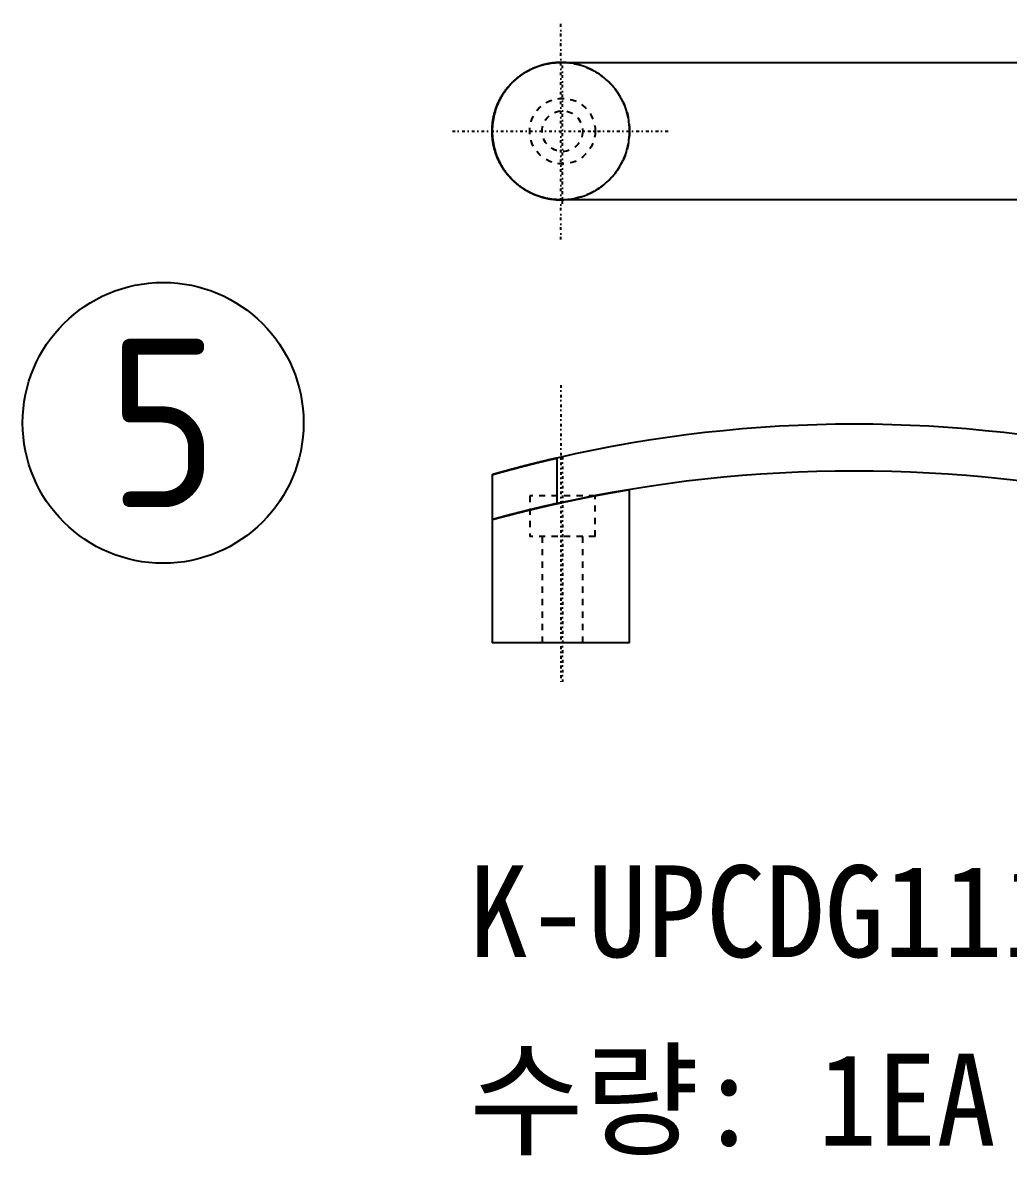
# Model space of a CAD drawing. Header units: millimetres. Extents: x 24815 to 37207, y -9299 to 5469.
# Drawn here: x 28404.4 to 28562.3, y 3303 to 3484.4 of the extents above; entities that cross this region are included whole.
import ezdxf
from ezdxf.enums import TextEntityAlignment as Align

# ---------------------------------------------------------------- set-up
doc = ezdxf.new("R2010")
doc.units = ezdxf.units.MM
doc.linetypes.add('GESTRICHELT', pattern=[2, 1, -1])
doc.linetypes.add('MITTE', pattern=[1.5, 0.45, -0.5, 0.05, -0.5])
doc.styles.add('HAN', font='')
doc.styles.get("Standard").update_dxf_attribs({"font": 'ISOCP.SHX', "bigfont": 'WHGTXT.SHX'})
doc.styles.get('HAN').set_extended_font_data('GulimChe')

msp = doc.modelspace()

# ---------------------------------------------------------------- linework, layer by layer
at = {"color": 3, "linetype": 'MITTE'}
for p, q in [((28490.644, 3449.67), (28490.644, 3484.43)), ((28490.894, 3455.42), (28490.894, 3478.68)), ((28473.264, 3467.05), (28508.024, 3467.05)), ((28490.644, 3426.383), (28490.644, 3378.831)), ((28490.894, 3414.883), (28490.894, 3378.831))]:
    msp.add_line(p, q, dxfattribs=at)
at = {"color": 7, "linetype": 'Continuous'}
for p, q in [((28489.971, 3478.05), (28585.318, 3478.05)), ((28479.644, 3466.238), (28479.644, 3467.863)), ((28585.318, 3456.05), (28489.971, 3456.05)), ((28489.971, 3414.677), (28489.971, 3407.379)), ((28479.644, 3412.019), (28479.644, 3385.107)), ((28501.644, 3385.107), (28501.644, 3409.641)), ((28501.644, 3385.107), (28479.644, 3385.107))]:
    msp.add_line(p, q, dxfattribs=at)
at = {"color": 2, "linetype": 'GESTRICHELT'}
for p, q in [((28485.644, 3408.607), (28485.644, 3402.107)), ((28496.144, 3408.607), (28485.644, 3408.607)), ((28496.144, 3402.107), (28496.144, 3408.607)), ((28496.144, 3402.107), (28485.644, 3402.107)), ((28487.644, 3402.107), (28487.644, 3385.107)), ((28494.144, 3385.107), (28494.144, 3402.107)), ((28494.144, 3385.107), (28487.644, 3385.107))]:
    msp.add_line(p, q, dxfattribs=at)
for points in [[(28490.644, 3478.05), (28490.568, 3478.05), (28490.415, 3478.048), (28490.262, 3478.044), (28490.185, 3478.041), (28490.108, 3478.037), (28489.953, 3478.029), (28489.798, 3478.018), (28489.643, 3478.005), (28489.487, 3477.989), (28489.331, 3477.972), (28489.253, 3477.962), (28489.174, 3477.952), (28489.018, 3477.93), (28488.861, 3477.905), (28488.705, 3477.878), (28488.548, 3477.849), (28488.392, 3477.817), (28488.314, 3477.801), (28488.236, 3477.784), (28488.08, 3477.747), (28487.924, 3477.709), (28487.846, 3477.689), (28487.769, 3477.668), (28487.614, 3477.625), (28487.459, 3477.579), (28487.382, 3477.556), (28487.305, 3477.531), (28487.152, 3477.481), (28486.999, 3477.429), (28486.847, 3477.374), (28486.696, 3477.317), (28486.545, 3477.258), (28486.471, 3477.228), (28486.396, 3477.197), (28486.247, 3477.133), (28486.099, 3477.068), (28485.953, 3477), (28485.807, 3476.93), (28485.662, 3476.858), (28485.591, 3476.821), (28485.519, 3476.783), (28485.377, 3476.707), (28485.236, 3476.629), (28485.096, 3476.549), (28484.958, 3476.467), (28484.821, 3476.383), (28484.753, 3476.34), (28484.686, 3476.297), (28484.552, 3476.209), (28484.419, 3476.119), (28484.288, 3476.028), (28484.159, 3475.935), (28484.031, 3475.841), (28483.968, 3475.793), (28483.906, 3475.745), (28483.781, 3475.647), (28483.659, 3475.548), (28483.538, 3475.447), (28483.42, 3475.345), (28483.303, 3475.242), (28483.245, 3475.19), (28483.188, 3475.137), (28483.075, 3475.032), (28482.964, 3474.925), (28482.909, 3474.871), (28482.854, 3474.817), (28482.747, 3474.707), (28482.64, 3474.596), (28482.587, 3474.539), (28482.534, 3474.482), (28482.43, 3474.366), (28482.326, 3474.248), (28482.224, 3474.129), (28482.123, 3474.007), (28482.024, 3473.883), (28481.975, 3473.821), (28481.926, 3473.758), (28481.829, 3473.631), (28481.735, 3473.501), (28481.641, 3473.371), (28481.55, 3473.238), (28481.46, 3473.104), (28481.416, 3473.036), (28481.372, 3472.968), (28481.285, 3472.831), (28481.201, 3472.692), (28481.119, 3472.551), (28481.038, 3472.41), (28480.96, 3472.266), (28480.921, 3472.194), (28480.883, 3472.122), (28480.809, 3471.976), (28480.736, 3471.829), (28480.666, 3471.681), (28480.598, 3471.531), (28480.533, 3471.381), (28480.501, 3471.305), (28480.469, 3471.229), (28480.408, 3471.077), (28480.349, 3470.924), (28480.292, 3470.769), (28480.238, 3470.614), (28480.186, 3470.459), (28480.16, 3470.38), (28480.136, 3470.302), (28480.089, 3470.145), (28480.044, 3469.987), (28480.022, 3469.908), (28480.001, 3469.829), (28479.961, 3469.671), (28479.923, 3469.512), (28479.905, 3469.432), (28479.888, 3469.352), (28479.855, 3469.193), (28479.825, 3469.033), (28479.796, 3468.873), (28479.771, 3468.714), (28479.748, 3468.554), (28479.737, 3468.474), (28479.727, 3468.394), (28479.708, 3468.235), (28479.692, 3468.075), (28479.678, 3467.916), (28479.667, 3467.758), (28479.658, 3467.6), (28479.654, 3467.521), (28479.651, 3467.442), (28479.647, 3467.285), (28479.645, 3467.128), (28479.644, 3467.05)], [(28479.644, 3467.863), (28479.65, 3467.936), (28479.663, 3468.082), (28479.677, 3468.228), (28479.686, 3468.301), (28479.694, 3468.374), (28479.713, 3468.52), (28479.733, 3468.666), (28479.756, 3468.811), (28479.781, 3468.957), (28479.807, 3469.102), (28479.821, 3469.175), (28479.836, 3469.248), (28479.866, 3469.392), (28479.899, 3469.537), (28479.933, 3469.681), (28479.969, 3469.825), (28480.008, 3469.968), (28480.028, 3470.04), (28480.048, 3470.111), (28480.09, 3470.254), (28480.134, 3470.396), (28480.157, 3470.467), (28480.181, 3470.537), (28480.229, 3470.678), (28480.279, 3470.818), (28480.304, 3470.888), (28480.33, 3470.958), (28480.384, 3471.097), (28480.44, 3471.235), (28480.497, 3471.372), (28480.557, 3471.509), (28480.618, 3471.645), (28480.649, 3471.712), (28480.681, 3471.78), (28480.746, 3471.914), (28480.812, 3472.047), (28480.881, 3472.179), (28480.951, 3472.311), (28481.023, 3472.441), (28481.059, 3472.506), (28481.096, 3472.57), (28481.172, 3472.698), (28481.249, 3472.825), (28481.327, 3472.951), (28481.408, 3473.076), (28481.49, 3473.2), (28481.532, 3473.262), (28481.574, 3473.323), (28481.659, 3473.444), (28481.746, 3473.564), (28481.834, 3473.683), (28481.924, 3473.801), (28482.016, 3473.918), (28482.062, 3473.975), (28482.108, 3474.033), (28482.203, 3474.146), (28482.299, 3474.259), (28482.396, 3474.37), (28482.495, 3474.479), (28482.594, 3474.587), (28482.645, 3474.641), (28482.696, 3474.694), (28482.798, 3474.799), (28482.902, 3474.902), (28482.954, 3474.954), (28483.007, 3475.004), (28483.113, 3475.105), (28483.221, 3475.204), (28483.275, 3475.253), (28483.329, 3475.301), (28483.439, 3475.397), (28483.55, 3475.491), (28483.661, 3475.584), (28483.774, 3475.675), (28483.888, 3475.764), (28483.945, 3475.808), (28484.003, 3475.852), (28484.118, 3475.937), (28484.235, 3476.022), (28484.352, 3476.104), (28484.47, 3476.185), (28484.588, 3476.264), (28484.648, 3476.303), (28484.708, 3476.341), (28484.828, 3476.417), (28484.949, 3476.491), (28485.071, 3476.563), (28485.195, 3476.634), (28485.32, 3476.704), (28485.382, 3476.738), (28485.445, 3476.772), (28485.572, 3476.839), (28485.7, 3476.904), (28485.829, 3476.968), (28485.959, 3477.03), (28486.091, 3477.09), (28486.156, 3477.12), (28486.223, 3477.149), (28486.356, 3477.206), (28486.489, 3477.261), (28486.624, 3477.315), (28486.76, 3477.367), (28486.896, 3477.417), (28486.965, 3477.441), (28487.033, 3477.465), (28487.171, 3477.512), (28487.31, 3477.557), (28487.38, 3477.579), (28487.449, 3477.6), (28487.59, 3477.641), (28487.73, 3477.681), (28487.801, 3477.7), (28487.872, 3477.719), (28488.014, 3477.754), (28488.156, 3477.788), (28488.299, 3477.82), (28488.443, 3477.85), (28488.586, 3477.878), (28488.659, 3477.892), (28488.731, 3477.905), (28488.876, 3477.929), (28489.021, 3477.952), (28489.166, 3477.972), (28489.312, 3477.991), (28489.458, 3478.007), (28489.531, 3478.015), (28489.604, 3478.022), (28489.751, 3478.035), (28489.897, 3478.046), (28489.971, 3478.05)], [(28490.644, 3456.05), (28490.796, 3456.051), (28491.102, 3456.06), (28491.41, 3456.077), (28491.565, 3456.089), (28491.72, 3456.103), (28492.031, 3456.138), (28492.343, 3456.182), (28492.656, 3456.236), (28492.968, 3456.299), (28493.28, 3456.371), (28493.436, 3456.411), (28493.591, 3456.452), (28493.9, 3456.543), (28494.207, 3456.643), (28494.511, 3456.753), (28494.813, 3456.871), (28495.11, 3456.998), (28495.258, 3457.065), (28495.405, 3457.134), (28495.694, 3457.278), (28495.98, 3457.431), (28496.12, 3457.51), (28496.26, 3457.592), (28496.534, 3457.76), (28496.803, 3457.936), (28496.935, 3458.027), (28497.066, 3458.119), (28497.322, 3458.309), (28497.571, 3458.505), (28497.813, 3458.707), (28498.048, 3458.915), (28498.275, 3459.127), (28498.385, 3459.235), (28498.494, 3459.344), (28498.708, 3459.568), (28498.917, 3459.8), (28499.121, 3460.04), (28499.32, 3460.288), (28499.513, 3460.543), (28499.607, 3460.673), (28499.7, 3460.805), (28499.879, 3461.074), (28500.052, 3461.349), (28500.216, 3461.63), (28500.373, 3461.917), (28500.522, 3462.209), (28500.593, 3462.357), (28500.661, 3462.505), (28500.793, 3462.806), (28500.915, 3463.111), (28501.028, 3463.419), (28501.131, 3463.73), (28501.226, 3464.044), (28501.269, 3464.202), (28501.31, 3464.36), (28501.385, 3464.677), (28501.451, 3464.995), (28501.506, 3465.314), (28501.553, 3465.633), (28501.589, 3465.951), (28501.604, 3466.109), (28501.616, 3466.267), (28501.634, 3466.582), (28501.643, 3466.895), (28501.644, 3467.05), (28501.643, 3467.206), (28501.634, 3467.518), (28501.616, 3467.833), (28501.604, 3467.992), (28501.589, 3468.15), (28501.553, 3468.468), (28501.506, 3468.787), (28501.451, 3469.105), (28501.385, 3469.424), (28501.31, 3469.741), (28501.269, 3469.899), (28501.226, 3470.057), (28501.131, 3470.37), (28501.028, 3470.682), (28500.915, 3470.99), (28500.793, 3471.295), (28500.661, 3471.595), (28500.593, 3471.744), (28500.522, 3471.892), (28500.373, 3472.184), (28500.216, 3472.471), (28500.052, 3472.752), (28499.879, 3473.027), (28499.7, 3473.296), (28499.607, 3473.428), (28499.513, 3473.558), (28499.32, 3473.813), (28499.121, 3474.061), (28498.917, 3474.301), (28498.708, 3474.533), (28498.494, 3474.757), (28498.385, 3474.866), (28498.275, 3474.974), (28498.048, 3475.186), (28497.813, 3475.394), (28497.571, 3475.596), (28497.322, 3475.792), (28497.066, 3475.982), (28496.935, 3476.074), (28496.803, 3476.165), (28496.534, 3476.341), (28496.26, 3476.509), (28496.12, 3476.591), (28495.98, 3476.67), (28495.694, 3476.823), (28495.405, 3476.967), (28495.258, 3477.036), (28495.11, 3477.103), (28494.813, 3477.23), (28494.511, 3477.348), (28494.207, 3477.458), (28493.9, 3477.558), (28493.591, 3477.648), (28493.436, 3477.69), (28493.28, 3477.73), (28492.968, 3477.802), (28492.656, 3477.865), (28492.343, 3477.918), (28492.031, 3477.963), (28491.72, 3477.998), (28491.565, 3478.012), (28491.41, 3478.024), (28491.102, 3478.041), (28490.796, 3478.049), (28490.644, 3478.05)], [(28479.644, 3467.05), (28479.645, 3466.973), (28479.647, 3466.816), (28479.651, 3466.659), (28479.654, 3466.58), (28479.658, 3466.501), (28479.667, 3466.343), (28479.678, 3466.184), (28479.692, 3466.025), (28479.708, 3465.866), (28479.727, 3465.706), (28479.737, 3465.627), (28479.748, 3465.547), (28479.771, 3465.387), (28479.797, 3465.227), (28479.825, 3465.067), (28479.855, 3464.907), (28479.888, 3464.748), (28479.905, 3464.668), (28479.923, 3464.588), (28479.961, 3464.429), (28480.001, 3464.271), (28480.022, 3464.191), (28480.044, 3464.112), (28480.089, 3463.955), (28480.136, 3463.797), (28480.161, 3463.719), (28480.186, 3463.641), (28480.238, 3463.485), (28480.293, 3463.33), (28480.349, 3463.176), (28480.409, 3463.022), (28480.47, 3462.87), (28480.501, 3462.794), (28480.533, 3462.718), (28480.599, 3462.568), (28480.667, 3462.418), (28480.737, 3462.27), (28480.81, 3462.123), (28480.884, 3461.977), (28480.922, 3461.904), (28480.961, 3461.832), (28481.039, 3461.689), (28481.12, 3461.547), (28481.202, 3461.407), (28481.287, 3461.268), (28481.373, 3461.131), (28481.417, 3461.062), (28481.461, 3460.995), (28481.551, 3460.861), (28481.643, 3460.728), (28481.736, 3460.597), (28481.831, 3460.469), (28481.927, 3460.341), (28481.976, 3460.278), (28482.025, 3460.216), (28482.124, 3460.093), (28482.225, 3459.971), (28482.327, 3459.851), (28482.43, 3459.734), (28482.535, 3459.618), (28482.588, 3459.561), (28482.64, 3459.505), (28482.747, 3459.393), (28482.855, 3459.284), (28482.909, 3459.23), (28482.964, 3459.176), (28483.075, 3459.069), (28483.188, 3458.963), (28483.246, 3458.91), (28483.304, 3458.858), (28483.421, 3458.755), (28483.54, 3458.653), (28483.66, 3458.552), (28483.783, 3458.453), (28483.907, 3458.355), (28483.97, 3458.307), (28484.033, 3458.259), (28484.161, 3458.164), (28484.29, 3458.071), (28484.421, 3457.98), (28484.554, 3457.891), (28484.688, 3457.803), (28484.755, 3457.76), (28484.823, 3457.717), (28484.96, 3457.633), (28485.098, 3457.551), (28485.238, 3457.471), (28485.379, 3457.392), (28485.521, 3457.316), (28485.593, 3457.279), (28485.665, 3457.242), (28485.809, 3457.17), (28485.955, 3457.1), (28486.102, 3457.032), (28486.249, 3456.967), (28486.398, 3456.903), (28486.472, 3456.872), (28486.547, 3456.842), (28486.698, 3456.783), (28486.849, 3456.726), (28487.001, 3456.671), (28487.153, 3456.619), (28487.307, 3456.569), (28487.384, 3456.545), (28487.461, 3456.521), (28487.615, 3456.476), (28487.77, 3456.433), (28487.847, 3456.412), (28487.925, 3456.392), (28488.081, 3456.353), (28488.237, 3456.317), (28488.315, 3456.3), (28488.393, 3456.283), (28488.549, 3456.252), (28488.705, 3456.223), (28488.862, 3456.196), (28489.018, 3456.171), (28489.175, 3456.149), (28489.253, 3456.139), (28489.331, 3456.129), (28489.487, 3456.111), (28489.643, 3456.096), (28489.798, 3456.083), (28489.953, 3456.072), (28490.108, 3456.064), (28490.185, 3456.06), (28490.262, 3456.057), (28490.415, 3456.053), (28490.568, 3456.051), (28490.644, 3456.05)], [(28489.971, 3456.05), (28489.897, 3456.055), (28489.751, 3456.066), (28489.604, 3456.079), (28489.531, 3456.086), (28489.458, 3456.093), (28489.312, 3456.11), (28489.166, 3456.129), (28489.021, 3456.149), (28488.876, 3456.172), (28488.731, 3456.196), (28488.659, 3456.209), (28488.586, 3456.222), (28488.443, 3456.251), (28488.299, 3456.281), (28488.156, 3456.313), (28488.014, 3456.347), (28487.872, 3456.382), (28487.801, 3456.401), (28487.73, 3456.42), (28487.59, 3456.459), (28487.449, 3456.501), (28487.38, 3456.522), (28487.31, 3456.544), (28487.171, 3456.589), (28487.033, 3456.635), (28486.965, 3456.659), (28486.896, 3456.684), (28486.76, 3456.734), (28486.624, 3456.786), (28486.489, 3456.84), (28486.356, 3456.895), (28486.223, 3456.952), (28486.156, 3456.981), (28486.091, 3457.011), (28485.959, 3457.071), (28485.829, 3457.133), (28485.7, 3457.197), (28485.572, 3457.262), (28485.445, 3457.328), (28485.382, 3457.362), (28485.32, 3457.397), (28485.195, 3457.466), (28485.071, 3457.538), (28484.949, 3457.61), (28484.828, 3457.684), (28484.708, 3457.76), (28484.648, 3457.798), (28484.588, 3457.837), (28484.47, 3457.916), (28484.352, 3457.997), (28484.235, 3458.079), (28484.118, 3458.163), (28484.003, 3458.249), (28483.945, 3458.293), (28483.888, 3458.337), (28483.774, 3458.426), (28483.661, 3458.517), (28483.55, 3458.61), (28483.439, 3458.704), (28483.329, 3458.8), (28483.275, 3458.848), (28483.221, 3458.897), (28483.113, 3458.996), (28483.007, 3459.096), (28482.954, 3459.147), (28482.902, 3459.199), (28482.798, 3459.302), (28482.696, 3459.407), (28482.645, 3459.46), (28482.594, 3459.514), (28482.495, 3459.622), (28482.396, 3459.731), (28482.299, 3459.842), (28482.203, 3459.955), (28482.108, 3460.068), (28482.062, 3460.126), (28482.016, 3460.183), (28481.924, 3460.3), (28481.834, 3460.417), (28481.746, 3460.536), (28481.659, 3460.657), (28481.574, 3460.778), (28481.532, 3460.839), (28481.49, 3460.901), (28481.408, 3461.025), (28481.327, 3461.149), (28481.249, 3461.276), (28481.172, 3461.403), (28481.096, 3461.531), (28481.059, 3461.595), (28481.023, 3461.66), (28480.951, 3461.79), (28480.881, 3461.922), (28480.812, 3462.054), (28480.746, 3462.187), (28480.681, 3462.321), (28480.649, 3462.388), (28480.618, 3462.456), (28480.557, 3462.592), (28480.497, 3462.728), (28480.44, 3462.866), (28480.384, 3463.004), (28480.33, 3463.143), (28480.304, 3463.213), (28480.279, 3463.283), (28480.229, 3463.423), (28480.181, 3463.564), (28480.157, 3463.634), (28480.134, 3463.705), (28480.09, 3463.847), (28480.048, 3463.989), (28480.028, 3464.061), (28480.008, 3464.132), (28479.969, 3464.276), (28479.933, 3464.42), (28479.899, 3464.564), (28479.866, 3464.709), (28479.836, 3464.853), (28479.821, 3464.926), (28479.807, 3464.999), (28479.781, 3465.144), (28479.756, 3465.289), (28479.733, 3465.435), (28479.713, 3465.581), (28479.694, 3465.727), (28479.686, 3465.8), (28479.677, 3465.873), (28479.663, 3466.019), (28479.65, 3466.165), (28479.644, 3466.238)], [(28479.644, 3412.019), (28479.65, 3412.02), (28479.663, 3412.024), (28479.677, 3412.028), (28479.685, 3412.03), (28479.694, 3412.033), (28479.713, 3412.038), (28479.733, 3412.044), (28479.756, 3412.05), (28479.781, 3412.057), (28479.807, 3412.065), (28479.822, 3412.069), (28479.836, 3412.073), (28479.867, 3412.082), (28479.9, 3412.091), (28479.935, 3412.101), (28479.971, 3412.111), (28480.01, 3412.122), (28480.03, 3412.128), (28480.051, 3412.134), (28480.094, 3412.146), (28480.139, 3412.159), (28480.162, 3412.165), (28480.185, 3412.172), (28480.234, 3412.185), (28480.285, 3412.2), (28480.311, 3412.207), (28480.337, 3412.214), (28480.392, 3412.23), (28480.448, 3412.246), (28480.507, 3412.262), (28480.567, 3412.279), (28480.629, 3412.296), (28480.661, 3412.305), (28480.693, 3412.314), (28480.758, 3412.332), (28480.826, 3412.351), (28480.895, 3412.37), (28480.966, 3412.39), (28481.038, 3412.41), (28481.075, 3412.42), (28481.112, 3412.43), (28481.188, 3412.451), (28481.266, 3412.473), (28481.345, 3412.495), (28481.425, 3412.517), (28481.507, 3412.539), (28481.548, 3412.551), (28481.59, 3412.562), (28481.675, 3412.585), (28481.761, 3412.609), (28481.849, 3412.633), (28481.937, 3412.657), (28482.027, 3412.681), (28482.073, 3412.694), (28482.118, 3412.706), (28482.211, 3412.731), (28482.304, 3412.756), (28482.398, 3412.782), (28482.494, 3412.808), (28482.59, 3412.833), (28482.638, 3412.847), (28482.687, 3412.86), (28482.785, 3412.886), (28482.884, 3412.912), (28482.934, 3412.926), (28482.985, 3412.939), (28483.087, 3412.967), (28483.191, 3412.994), (28483.244, 3413.008), (28483.297, 3413.022), (28483.404, 3413.051), (28483.512, 3413.079), (28483.623, 3413.108), (28483.734, 3413.138), (28483.847, 3413.168), (28483.905, 3413.183), (28483.962, 3413.198), (28484.078, 3413.228), (28484.195, 3413.259), (28484.314, 3413.289), (28484.434, 3413.321), (28484.556, 3413.352), (28484.617, 3413.368), (28484.678, 3413.384), (28484.802, 3413.416), (28484.927, 3413.448), (28485.053, 3413.48), (28485.181, 3413.513), (28485.309, 3413.545), (28485.373, 3413.562), (28485.438, 3413.578), (28485.569, 3413.611), (28485.7, 3413.645), (28485.833, 3413.678), (28485.966, 3413.712), (28486.1, 3413.745), (28486.167, 3413.762), (28486.235, 3413.779), (28486.371, 3413.813), (28486.507, 3413.847), (28486.644, 3413.881), (28486.782, 3413.915), (28486.921, 3413.949), (28486.99, 3413.966), (28487.06, 3413.984), (28487.2, 3414.018), (28487.34, 3414.052), (28487.41, 3414.069), (28487.48, 3414.086), (28487.622, 3414.121), (28487.763, 3414.155), (28487.834, 3414.172), (28487.905, 3414.189), (28488.047, 3414.224), (28488.189, 3414.258), (28488.332, 3414.292), (28488.475, 3414.326), (28488.617, 3414.36), (28488.689, 3414.377), (28488.76, 3414.394), (28488.903, 3414.428), (28489.046, 3414.461), (28489.189, 3414.495), (28489.332, 3414.528), (28489.474, 3414.562), (28489.545, 3414.578), (28489.616, 3414.595), (28489.758, 3414.628), (28489.9, 3414.661), (28489.971, 3414.677)], [(28490.644, 3407.528), (28490.72, 3407.544), (28490.872, 3407.577), (28491.025, 3407.611), (28491.102, 3407.627), (28491.179, 3407.644), (28491.333, 3407.677), (28491.487, 3407.71), (28491.642, 3407.744), (28491.798, 3407.777), (28491.953, 3407.81), (28492.031, 3407.826), (28492.109, 3407.843), (28492.265, 3407.876), (28492.422, 3407.909), (28492.578, 3407.942), (28492.734, 3407.974), (28492.89, 3408.007), (28492.968, 3408.023), (28493.046, 3408.039), (28493.202, 3408.071), (28493.358, 3408.103), (28493.436, 3408.119), (28493.513, 3408.135), (28493.668, 3408.167), (28493.823, 3408.198), (28493.9, 3408.214), (28493.977, 3408.23), (28494.13, 3408.261), (28494.283, 3408.291), (28494.435, 3408.322), (28494.587, 3408.352), (28494.738, 3408.382), (28494.813, 3408.397), (28494.887, 3408.412), (28495.036, 3408.441), (28495.184, 3408.471), (28495.331, 3408.499), (28495.477, 3408.528), (28495.622, 3408.556), (28495.694, 3408.57), (28495.766, 3408.584), (28495.909, 3408.612), (28496.05, 3408.639), (28496.19, 3408.666), (28496.329, 3408.693), (28496.466, 3408.719), (28496.534, 3408.732), (28496.602, 3408.745), (28496.736, 3408.77), (28496.869, 3408.795), (28497.001, 3408.82), (28497.13, 3408.844), (28497.258, 3408.868), (28497.322, 3408.88), (28497.385, 3408.892), (28497.509, 3408.915), (28497.632, 3408.938), (28497.753, 3408.96), (28497.873, 3408.982), (28497.99, 3409.004), (28498.048, 3409.014), (28498.105, 3409.025), (28498.219, 3409.045), (28498.33, 3409.066), (28498.385, 3409.076), (28498.44, 3409.085), (28498.548, 3409.105), (28498.654, 3409.124), (28498.708, 3409.134), (28498.76, 3409.143), (28498.865, 3409.162), (28498.968, 3409.181), (28499.071, 3409.199), (28499.172, 3409.217), (28499.271, 3409.234), (28499.32, 3409.243), (28499.369, 3409.252), (28499.465, 3409.269), (28499.56, 3409.285), (28499.654, 3409.302), (28499.745, 3409.318), (28499.835, 3409.334), (28499.879, 3409.341), (28499.923, 3409.349), (28500.009, 3409.364), (28500.093, 3409.378), (28500.176, 3409.393), (28500.256, 3409.407), (28500.335, 3409.42), (28500.373, 3409.427), (28500.411, 3409.433), (28500.485, 3409.446), (28500.557, 3409.458), (28500.627, 3409.47), (28500.695, 3409.482), (28500.761, 3409.493), (28500.793, 3409.498), (28500.824, 3409.504), (28500.885, 3409.514), (28500.944, 3409.524), (28501, 3409.534), (28501.055, 3409.543), (28501.106, 3409.551), (28501.131, 3409.556), (28501.156, 3409.56), (28501.203, 3409.568), (28501.248, 3409.575), (28501.269, 3409.579), (28501.29, 3409.582), (28501.33, 3409.589), (28501.367, 3409.595), (28501.385, 3409.598), (28501.403, 3409.601), (28501.435, 3409.607), (28501.466, 3409.612), (28501.493, 3409.616), (28501.519, 3409.621), (28501.542, 3409.624), (28501.553, 3409.626), (28501.563, 3409.628), (28501.581, 3409.631), (28501.597, 3409.634), (28501.611, 3409.636), (28501.622, 3409.638), (28501.631, 3409.639), (28501.634, 3409.64), (28501.637, 3409.64), (28501.642, 3409.641), (28501.644, 3409.641), (28501.644, 3409.641)], [(28479.644, 3404.824), (28479.645, 3404.824), (28479.647, 3404.824), (28479.651, 3404.826), (28479.654, 3404.826), (28479.658, 3404.827), (28479.667, 3404.83), (28479.678, 3404.833), (28479.692, 3404.837), (28479.708, 3404.841), (28479.727, 3404.846), (28479.737, 3404.849), (28479.748, 3404.852), (28479.771, 3404.858), (28479.797, 3404.865), (28479.825, 3404.873), (28479.855, 3404.881), (28479.888, 3404.89), (28479.905, 3404.895), (28479.923, 3404.9), (28479.961, 3404.91), (28480.001, 3404.921), (28480.022, 3404.927), (28480.044, 3404.933), (28480.089, 3404.945), (28480.136, 3404.958), (28480.161, 3404.964), (28480.186, 3404.971), (28480.238, 3404.985), (28480.293, 3405), (28480.349, 3405.015), (28480.409, 3405.031), (28480.47, 3405.048), (28480.501, 3405.056), (28480.533, 3405.065), (28480.599, 3405.082), (28480.667, 3405.101), (28480.737, 3405.119), (28480.81, 3405.139), (28480.884, 3405.159), (28480.922, 3405.169), (28480.961, 3405.179), (28481.039, 3405.2), (28481.12, 3405.222), (28481.202, 3405.243), (28481.287, 3405.266), (28481.373, 3405.289), (28481.417, 3405.3), (28481.461, 3405.312), (28481.551, 3405.336), (28481.643, 3405.36), (28481.736, 3405.384), (28481.831, 3405.409), (28481.927, 3405.434), (28481.976, 3405.447), (28482.025, 3405.46), (28482.124, 3405.486), (28482.225, 3405.512), (28482.327, 3405.539), (28482.43, 3405.566), (28482.535, 3405.593), (28482.588, 3405.606), (28482.64, 3405.62), (28482.747, 3405.647), (28482.855, 3405.675), (28482.909, 3405.689), (28482.964, 3405.703), (28483.075, 3405.732), (28483.188, 3405.761), (28483.246, 3405.775), (28483.304, 3405.79), (28483.421, 3405.82), (28483.54, 3405.85), (28483.66, 3405.881), (28483.783, 3405.912), (28483.907, 3405.943), (28483.97, 3405.959), (28484.033, 3405.975), (28484.161, 3406.007), (28484.29, 3406.039), (28484.421, 3406.072), (28484.554, 3406.105), (28484.688, 3406.138), (28484.755, 3406.155), (28484.823, 3406.172), (28484.96, 3406.205), (28485.098, 3406.24), (28485.238, 3406.274), (28485.379, 3406.308), (28485.521, 3406.343), (28485.593, 3406.361), (28485.665, 3406.378), (28485.809, 3406.413), (28485.955, 3406.448), (28486.102, 3406.484), (28486.249, 3406.519), (28486.398, 3406.555), (28486.472, 3406.573), (28486.547, 3406.591), (28486.698, 3406.627), (28486.849, 3406.662), (28487.001, 3406.698), (28487.153, 3406.735), (28487.307, 3406.771), (28487.384, 3406.789), (28487.461, 3406.807), (28487.615, 3406.843), (28487.77, 3406.879), (28487.847, 3406.897), (28487.925, 3406.915), (28488.081, 3406.951), (28488.237, 3406.987), (28488.315, 3407.005), (28488.393, 3407.023), (28488.549, 3407.059), (28488.705, 3407.095), (28488.862, 3407.13), (28489.018, 3407.166), (28489.175, 3407.201), (28489.253, 3407.219), (28489.331, 3407.236), (28489.487, 3407.271), (28489.643, 3407.306), (28489.798, 3407.341), (28489.953, 3407.375), (28490.108, 3407.41), (28490.185, 3407.427), (28490.262, 3407.444), (28490.415, 3407.478), (28490.568, 3407.511), (28490.644, 3407.528)], [(28490.644, 3407.528), (28490.568, 3407.511), (28490.415, 3407.478), (28490.262, 3407.444), (28490.185, 3407.427), (28490.108, 3407.41), (28489.953, 3407.375), (28489.798, 3407.341), (28489.643, 3407.306), (28489.487, 3407.271), (28489.331, 3407.236), (28489.253, 3407.219), (28489.174, 3407.201), (28489.018, 3407.166), (28488.861, 3407.13), (28488.705, 3407.094), (28488.548, 3407.059), (28488.392, 3407.023), (28488.314, 3407.005), (28488.236, 3406.987), (28488.08, 3406.951), (28487.924, 3406.915), (28487.846, 3406.897), (28487.769, 3406.879), (28487.614, 3406.843), (28487.459, 3406.806), (28487.382, 3406.788), (28487.305, 3406.77), (28487.152, 3406.734), (28486.999, 3406.698), (28486.847, 3406.662), (28486.696, 3406.626), (28486.545, 3406.59), (28486.471, 3406.572), (28486.396, 3406.554), (28486.247, 3406.519), (28486.099, 3406.483), (28485.953, 3406.448), (28485.807, 3406.413), (28485.662, 3406.377), (28485.591, 3406.36), (28485.519, 3406.343), (28485.377, 3406.308), (28485.236, 3406.273), (28485.096, 3406.239), (28484.958, 3406.205), (28484.821, 3406.171), (28484.753, 3406.154), (28484.686, 3406.138), (28484.552, 3406.104), (28484.419, 3406.071), (28484.288, 3406.039), (28484.159, 3406.006), (28484.031, 3405.974), (28483.968, 3405.958), (28483.906, 3405.943), (28483.781, 3405.911), (28483.659, 3405.88), (28483.538, 3405.85), (28483.42, 3405.82), (28483.303, 3405.79), (28483.245, 3405.775), (28483.188, 3405.76), (28483.075, 3405.732), (28482.964, 3405.703), (28482.909, 3405.689), (28482.854, 3405.675), (28482.747, 3405.647), (28482.64, 3405.62), (28482.587, 3405.606), (28482.534, 3405.592), (28482.43, 3405.565), (28482.326, 3405.539), (28482.224, 3405.512), (28482.123, 3405.486), (28482.024, 3405.46), (28481.975, 3405.447), (28481.926, 3405.434), (28481.829, 3405.409), (28481.735, 3405.384), (28481.641, 3405.359), (28481.55, 3405.335), (28481.46, 3405.312), (28481.416, 3405.3), (28481.372, 3405.288), (28481.285, 3405.265), (28481.201, 3405.243), (28481.119, 3405.221), (28481.038, 3405.2), (28480.96, 3405.179), (28480.921, 3405.169), (28480.883, 3405.158), (28480.809, 3405.139), (28480.736, 3405.119), (28480.666, 3405.1), (28480.598, 3405.082), (28480.533, 3405.064), (28480.501, 3405.056), (28480.469, 3405.047), (28480.408, 3405.031), (28480.349, 3405.015), (28480.292, 3405), (28480.238, 3404.985), (28480.186, 3404.971), (28480.16, 3404.964), (28480.136, 3404.957), (28480.089, 3404.945), (28480.044, 3404.932), (28480.022, 3404.927), (28480.001, 3404.921), (28479.961, 3404.91), (28479.923, 3404.9), (28479.905, 3404.895), (28479.888, 3404.89), (28479.855, 3404.881), (28479.825, 3404.873), (28479.796, 3404.865), (28479.771, 3404.858), (28479.748, 3404.852), (28479.737, 3404.849), (28479.727, 3404.846), (28479.708, 3404.841), (28479.692, 3404.837), (28479.678, 3404.833), (28479.667, 3404.83), (28479.658, 3404.827), (28479.654, 3404.826), (28479.651, 3404.826), (28479.647, 3404.824), (28479.645, 3404.824), (28479.644, 3404.824)], [(28479.644, 3404.824), (28479.65, 3404.825), (28479.663, 3404.829), (28479.677, 3404.833), (28479.686, 3404.835), (28479.694, 3404.837), (28479.713, 3404.842), (28479.733, 3404.848), (28479.756, 3404.854), (28479.781, 3404.861), (28479.807, 3404.868), (28479.821, 3404.872), (28479.836, 3404.876), (28479.866, 3404.884), (28479.899, 3404.893), (28479.933, 3404.902), (28479.969, 3404.912), (28480.008, 3404.923), (28480.028, 3404.928), (28480.048, 3404.934), (28480.09, 3404.945), (28480.134, 3404.957), (28480.157, 3404.963), (28480.181, 3404.97), (28480.229, 3404.983), (28480.279, 3404.996), (28480.304, 3405.003), (28480.33, 3405.01), (28480.384, 3405.025), (28480.44, 3405.04), (28480.497, 3405.055), (28480.557, 3405.071), (28480.618, 3405.087), (28480.649, 3405.096), (28480.681, 3405.104), (28480.746, 3405.122), (28480.812, 3405.139), (28480.881, 3405.158), (28480.951, 3405.176), (28481.023, 3405.196), (28481.059, 3405.205), (28481.096, 3405.215), (28481.172, 3405.235), (28481.249, 3405.256), (28481.327, 3405.277), (28481.408, 3405.298), (28481.49, 3405.32), (28481.532, 3405.331), (28481.574, 3405.342), (28481.659, 3405.364), (28481.746, 3405.387), (28481.834, 3405.41), (28481.924, 3405.434), (28482.016, 3405.458), (28482.062, 3405.47), (28482.108, 3405.482), (28482.203, 3405.506), (28482.299, 3405.531), (28482.396, 3405.557), (28482.495, 3405.582), (28482.594, 3405.608), (28482.645, 3405.621), (28482.696, 3405.634), (28482.798, 3405.661), (28482.902, 3405.687), (28482.954, 3405.701), (28483.007, 3405.714), (28483.113, 3405.741), (28483.221, 3405.769), (28483.275, 3405.783), (28483.329, 3405.797), (28483.439, 3405.825), (28483.55, 3405.853), (28483.661, 3405.881), (28483.774, 3405.909), (28483.888, 3405.938), (28483.945, 3405.953), (28484.003, 3405.967), (28484.118, 3405.996), (28484.235, 3406.025), (28484.352, 3406.054), (28484.47, 3406.084), (28484.588, 3406.113), (28484.648, 3406.128), (28484.708, 3406.143), (28484.828, 3406.173), (28484.949, 3406.203), (28485.071, 3406.233), (28485.195, 3406.263), (28485.32, 3406.294), (28485.382, 3406.309), (28485.445, 3406.325), (28485.572, 3406.356), (28485.7, 3406.387), (28485.829, 3406.418), (28485.959, 3406.449), (28486.091, 3406.481), (28486.156, 3406.497), (28486.223, 3406.513), (28486.356, 3406.545), (28486.489, 3406.577), (28486.624, 3406.609), (28486.76, 3406.641), (28486.896, 3406.674), (28486.965, 3406.69), (28487.033, 3406.706), (28487.171, 3406.739), (28487.31, 3406.771), (28487.38, 3406.788), (28487.449, 3406.804), (28487.59, 3406.837), (28487.73, 3406.87), (28487.801, 3406.886), (28487.872, 3406.903), (28488.014, 3406.936), (28488.156, 3406.968), (28488.299, 3407.001), (28488.443, 3407.034), (28488.586, 3407.067), (28488.659, 3407.084), (28488.731, 3407.1), (28488.876, 3407.133), (28489.021, 3407.166), (28489.166, 3407.199), (28489.312, 3407.232), (28489.458, 3407.265), (28489.531, 3407.281), (28489.604, 3407.298), (28489.751, 3407.33), (28489.897, 3407.363), (28489.971, 3407.379)]]:
    msp.add_lwpolyline(points, dxfattribs=at)
at = {"color": 7, "linetype": 'Continuous'}
for points in [[(28479.644, 3467.863), (28479.65, 3467.936), (28479.663, 3468.081), (28479.677, 3468.227), (28479.685, 3468.3), (28479.694, 3468.373), (28479.713, 3468.519), (28479.733, 3468.665), (28479.756, 3468.812), (28479.781, 3468.958), (28479.807, 3469.104), (28479.822, 3469.177), (28479.836, 3469.25), (28479.867, 3469.396), (28479.9, 3469.542), (28479.935, 3469.688), (28479.971, 3469.833), (28480.01, 3469.977), (28480.03, 3470.05), (28480.051, 3470.122), (28480.094, 3470.266), (28480.139, 3470.409), (28480.162, 3470.481), (28480.185, 3470.552), (28480.234, 3470.694), (28480.285, 3470.836), (28480.311, 3470.906), (28480.337, 3470.977), (28480.392, 3471.117), (28480.448, 3471.256), (28480.507, 3471.395), (28480.567, 3471.532), (28480.629, 3471.669), (28480.661, 3471.737), (28480.693, 3471.805), (28480.758, 3471.94), (28480.826, 3472.074), (28480.895, 3472.206), (28480.966, 3472.338), (28481.038, 3472.468), (28481.075, 3472.533), (28481.112, 3472.598), (28481.188, 3472.726), (28481.266, 3472.853), (28481.345, 3472.978), (28481.425, 3473.103), (28481.507, 3473.225), (28481.548, 3473.286), (28481.59, 3473.347), (28481.675, 3473.467), (28481.761, 3473.585), (28481.849, 3473.703), (28481.937, 3473.818), (28482.027, 3473.932), (28482.073, 3473.989), (28482.118, 3474.045), (28482.211, 3474.155), (28482.304, 3474.265), (28482.398, 3474.372), (28482.494, 3474.478), (28482.59, 3474.582), (28482.638, 3474.633), (28482.687, 3474.684), (28482.785, 3474.785), (28482.884, 3474.884), (28482.934, 3474.934), (28482.985, 3474.983), (28483.087, 3475.08), (28483.191, 3475.177), (28483.244, 3475.225), (28483.297, 3475.272), (28483.404, 3475.367), (28483.512, 3475.46), (28483.623, 3475.552), (28483.734, 3475.643), (28483.847, 3475.732), (28483.905, 3475.777), (28483.962, 3475.821), (28484.078, 3475.908), (28484.195, 3475.994), (28484.314, 3476.078), (28484.434, 3476.161), (28484.556, 3476.242), (28484.617, 3476.282), (28484.678, 3476.322), (28484.802, 3476.401), (28484.927, 3476.477), (28485.053, 3476.553), (28485.181, 3476.626), (28485.309, 3476.698), (28485.373, 3476.734), (28485.438, 3476.769), (28485.569, 3476.837), (28485.7, 3476.904), (28485.833, 3476.969), (28485.966, 3477.033), (28486.1, 3477.094), (28486.167, 3477.125), (28486.235, 3477.154), (28486.371, 3477.212), (28486.507, 3477.268), (28486.644, 3477.323), (28486.782, 3477.375), (28486.921, 3477.426), (28486.99, 3477.45), (28487.06, 3477.475), (28487.2, 3477.521), (28487.34, 3477.566), (28487.41, 3477.588), (28487.48, 3477.609), (28487.622, 3477.651), (28487.763, 3477.69), (28487.834, 3477.709), (28487.905, 3477.727), (28488.047, 3477.762), (28488.189, 3477.796), (28488.332, 3477.827), (28488.475, 3477.857), (28488.617, 3477.884), (28488.689, 3477.897), (28488.76, 3477.91), (28488.903, 3477.934), (28489.046, 3477.955), (28489.189, 3477.975), (28489.332, 3477.993), (28489.474, 3478.009), (28489.545, 3478.016), (28489.616, 3478.023), (28489.758, 3478.036), (28489.9, 3478.046), (28489.971, 3478.05)], [(28489.971, 3456.05), (28489.9, 3456.055), (28489.758, 3456.065), (28489.616, 3456.078), (28489.545, 3456.084), (28489.474, 3456.092), (28489.331, 3456.108), (28489.189, 3456.126), (28489.046, 3456.146), (28488.903, 3456.167), (28488.76, 3456.191), (28488.688, 3456.204), (28488.617, 3456.217), (28488.474, 3456.244), (28488.331, 3456.274), (28488.188, 3456.305), (28488.046, 3456.339), (28487.904, 3456.374), (28487.833, 3456.393), (28487.762, 3456.411), (28487.62, 3456.451), (28487.479, 3456.492), (28487.409, 3456.513), (28487.338, 3456.535), (28487.198, 3456.58), (28487.058, 3456.627), (28486.989, 3456.651), (28486.919, 3456.676), (28486.78, 3456.726), (28486.643, 3456.779), (28486.505, 3456.833), (28486.369, 3456.89), (28486.233, 3456.948), (28486.165, 3456.977), (28486.098, 3457.007), (28485.964, 3457.069), (28485.83, 3457.133), (28485.698, 3457.198), (28485.567, 3457.265), (28485.436, 3457.334), (28485.371, 3457.369), (28485.307, 3457.404), (28485.178, 3457.476), (28485.051, 3457.55), (28484.925, 3457.625), (28484.8, 3457.702), (28484.676, 3457.78), (28484.615, 3457.82), (28484.553, 3457.86), (28484.432, 3457.942), (28484.312, 3458.024), (28484.193, 3458.109), (28484.076, 3458.194), (28483.96, 3458.281), (28483.903, 3458.325), (28483.846, 3458.37), (28483.733, 3458.459), (28483.621, 3458.55), (28483.511, 3458.642), (28483.403, 3458.735), (28483.296, 3458.83), (28483.243, 3458.877), (28483.19, 3458.925), (28483.086, 3459.021), (28482.984, 3459.119), (28482.934, 3459.168), (28482.884, 3459.217), (28482.785, 3459.316), (28482.687, 3459.417), (28482.638, 3459.468), (28482.589, 3459.519), (28482.493, 3459.624), (28482.397, 3459.73), (28482.303, 3459.837), (28482.209, 3459.947), (28482.117, 3460.058), (28482.071, 3460.114), (28482.026, 3460.17), (28481.936, 3460.285), (28481.847, 3460.4), (28481.76, 3460.517), (28481.674, 3460.636), (28481.589, 3460.756), (28481.547, 3460.817), (28481.505, 3460.878), (28481.424, 3461.001), (28481.343, 3461.125), (28481.264, 3461.25), (28481.187, 3461.377), (28481.111, 3461.505), (28481.074, 3461.57), (28481.037, 3461.635), (28480.964, 3461.765), (28480.894, 3461.897), (28480.825, 3462.03), (28480.757, 3462.163), (28480.692, 3462.298), (28480.66, 3462.366), (28480.628, 3462.434), (28480.566, 3462.571), (28480.506, 3462.708), (28480.448, 3462.847), (28480.391, 3462.986), (28480.337, 3463.126), (28480.31, 3463.196), (28480.284, 3463.267), (28480.234, 3463.408), (28480.185, 3463.55), (28480.161, 3463.622), (28480.138, 3463.693), (28480.093, 3463.837), (28480.051, 3463.98), (28480.03, 3464.052), (28480.01, 3464.125), (28479.971, 3464.269), (28479.934, 3464.414), (28479.899, 3464.56), (28479.867, 3464.705), (28479.836, 3464.851), (28479.821, 3464.924), (28479.807, 3464.997), (28479.781, 3465.143), (28479.756, 3465.29), (28479.733, 3465.436), (28479.713, 3465.582), (28479.694, 3465.728), (28479.685, 3465.801), (28479.677, 3465.874), (28479.663, 3466.02), (28479.65, 3466.165), (28479.644, 3466.238)], [(28489.971, 3414.677), (28489.9, 3414.661), (28489.758, 3414.628), (28489.616, 3414.595), (28489.545, 3414.578), (28489.474, 3414.562), (28489.331, 3414.528), (28489.189, 3414.495), (28489.046, 3414.461), (28488.903, 3414.428), (28488.76, 3414.394), (28488.688, 3414.377), (28488.617, 3414.36), (28488.474, 3414.326), (28488.331, 3414.292), (28488.188, 3414.258), (28488.046, 3414.223), (28487.904, 3414.189), (28487.833, 3414.172), (28487.762, 3414.155), (28487.62, 3414.12), (28487.479, 3414.086), (28487.409, 3414.069), (28487.338, 3414.052), (28487.198, 3414.017), (28487.058, 3413.983), (28486.989, 3413.966), (28486.919, 3413.949), (28486.78, 3413.915), (28486.643, 3413.881), (28486.505, 3413.846), (28486.369, 3413.812), (28486.233, 3413.779), (28486.165, 3413.762), (28486.098, 3413.745), (28485.964, 3413.711), (28485.83, 3413.678), (28485.698, 3413.644), (28485.567, 3413.611), (28485.436, 3413.578), (28485.371, 3413.561), (28485.307, 3413.545), (28485.178, 3413.512), (28485.051, 3413.48), (28484.925, 3413.447), (28484.8, 3413.415), (28484.676, 3413.383), (28484.615, 3413.367), (28484.553, 3413.351), (28484.432, 3413.32), (28484.312, 3413.289), (28484.193, 3413.258), (28484.076, 3413.227), (28483.96, 3413.197), (28483.903, 3413.182), (28483.846, 3413.167), (28483.733, 3413.137), (28483.621, 3413.108), (28483.511, 3413.079), (28483.403, 3413.05), (28483.296, 3413.022), (28483.243, 3413.008), (28483.19, 3412.994), (28483.086, 3412.966), (28482.984, 3412.939), (28482.934, 3412.926), (28482.884, 3412.912), (28482.785, 3412.886), (28482.687, 3412.859), (28482.638, 3412.846), (28482.589, 3412.833), (28482.493, 3412.807), (28482.397, 3412.782), (28482.303, 3412.756), (28482.209, 3412.731), (28482.117, 3412.706), (28482.071, 3412.693), (28482.026, 3412.681), (28481.936, 3412.657), (28481.847, 3412.632), (28481.76, 3412.608), (28481.674, 3412.585), (28481.589, 3412.562), (28481.547, 3412.55), (28481.505, 3412.539), (28481.424, 3412.516), (28481.343, 3412.494), (28481.264, 3412.472), (28481.187, 3412.451), (28481.111, 3412.43), (28481.074, 3412.42), (28481.037, 3412.41), (28480.964, 3412.389), (28480.894, 3412.37), (28480.825, 3412.351), (28480.757, 3412.332), (28480.692, 3412.314), (28480.66, 3412.305), (28480.628, 3412.296), (28480.566, 3412.278), (28480.506, 3412.262), (28480.448, 3412.245), (28480.391, 3412.23), (28480.337, 3412.214), (28480.31, 3412.207), (28480.284, 3412.2), (28480.234, 3412.185), (28480.185, 3412.172), (28480.161, 3412.165), (28480.138, 3412.158), (28480.093, 3412.146), (28480.051, 3412.134), (28480.03, 3412.128), (28480.01, 3412.122), (28479.971, 3412.111), (28479.934, 3412.101), (28479.899, 3412.091), (28479.867, 3412.082), (28479.836, 3412.073), (28479.821, 3412.069), (28479.807, 3412.065), (28479.781, 3412.057), (28479.756, 3412.05), (28479.733, 3412.044), (28479.713, 3412.038), (28479.694, 3412.033), (28479.685, 3412.03), (28479.677, 3412.028), (28479.663, 3412.024), (28479.65, 3412.02), (28479.644, 3412.019)], [(28489.971, 3407.379), (28489.897, 3407.363), (28489.751, 3407.33), (28489.604, 3407.298), (28489.531, 3407.281), (28489.458, 3407.265), (28489.312, 3407.232), (28489.166, 3407.199), (28489.021, 3407.166), (28488.876, 3407.133), (28488.731, 3407.1), (28488.659, 3407.084), (28488.586, 3407.067), (28488.443, 3407.034), (28488.299, 3407.001), (28488.156, 3406.968), (28488.014, 3406.936), (28487.872, 3406.903), (28487.801, 3406.886), (28487.73, 3406.87), (28487.59, 3406.837), (28487.449, 3406.804), (28487.38, 3406.788), (28487.31, 3406.771), (28487.171, 3406.739), (28487.033, 3406.706), (28486.965, 3406.69), (28486.896, 3406.674), (28486.76, 3406.641), (28486.624, 3406.609), (28486.489, 3406.577), (28486.356, 3406.545), (28486.223, 3406.513), (28486.156, 3406.497), (28486.091, 3406.481), (28485.959, 3406.449), (28485.829, 3406.418), (28485.7, 3406.387), (28485.572, 3406.356), (28485.445, 3406.325), (28485.382, 3406.309), (28485.32, 3406.294), (28485.195, 3406.263), (28485.071, 3406.233), (28484.949, 3406.203), (28484.828, 3406.173), (28484.708, 3406.143), (28484.648, 3406.128), (28484.588, 3406.113), (28484.47, 3406.084), (28484.352, 3406.054), (28484.235, 3406.025), (28484.118, 3405.996), (28484.003, 3405.967), (28483.945, 3405.953), (28483.888, 3405.938), (28483.774, 3405.909), (28483.661, 3405.881), (28483.55, 3405.853), (28483.439, 3405.825), (28483.329, 3405.797), (28483.275, 3405.783), (28483.221, 3405.769), (28483.113, 3405.741), (28483.007, 3405.714), (28482.954, 3405.701), (28482.902, 3405.687), (28482.798, 3405.661), (28482.696, 3405.634), (28482.645, 3405.621), (28482.594, 3405.608), (28482.495, 3405.582), (28482.396, 3405.557), (28482.299, 3405.531), (28482.203, 3405.506), (28482.108, 3405.482), (28482.062, 3405.47), (28482.016, 3405.458), (28481.924, 3405.434), (28481.834, 3405.41), (28481.746, 3405.387), (28481.659, 3405.364), (28481.574, 3405.342), (28481.532, 3405.331), (28481.49, 3405.32), (28481.408, 3405.298), (28481.327, 3405.277), (28481.249, 3405.256), (28481.172, 3405.235), (28481.096, 3405.215), (28481.059, 3405.205), (28481.023, 3405.196), (28480.951, 3405.176), (28480.881, 3405.158), (28480.812, 3405.139), (28480.746, 3405.122), (28480.681, 3405.104), (28480.649, 3405.096), (28480.618, 3405.087), (28480.557, 3405.071), (28480.497, 3405.055), (28480.44, 3405.04), (28480.384, 3405.025), (28480.33, 3405.01), (28480.304, 3405.003), (28480.279, 3404.996), (28480.229, 3404.983), (28480.181, 3404.97), (28480.157, 3404.963), (28480.134, 3404.957), (28480.09, 3404.945), (28480.048, 3404.934), (28480.028, 3404.928), (28480.008, 3404.923), (28479.969, 3404.912), (28479.933, 3404.902), (28479.899, 3404.893), (28479.866, 3404.884), (28479.836, 3404.876), (28479.821, 3404.872), (28479.807, 3404.868), (28479.781, 3404.861), (28479.756, 3404.854), (28479.733, 3404.848), (28479.713, 3404.842), (28479.694, 3404.837), (28479.686, 3404.835), (28479.677, 3404.833), (28479.663, 3404.829), (28479.65, 3404.825), (28479.644, 3404.824)]]:
    msp.add_lwpolyline(points, dxfattribs=at)
at = {"color": 2, "linetype": 'GESTRICHELT'}
for centre, radius in [((28490.644, 3467.05), 11), ((28490.894, 3467.05), 5.25), ((28490.894, 3467.05), 3.25)]:
    msp.add_circle(centre, radius, dxfattribs=at)
at = {"color": 1}
msp.add_circle((28426.924, 3420.322), 22.5, dxfattribs=at)
at = {"color": 7, "linetype": 'Continuous'}
for centre, radius, start, end in [((28537.644, 3208.107), 212, 77.00444, 102.99556), ((28537.644, 3192.607), 220, 77.48482, 102.51518)]:
    msp.add_arc(centre, radius, start, end, dxfattribs=at)

# ---------------------------------------------------------------- texts
at = {"color": 1}
msp.add_text('5', height=27, dxfattribs=at).set_placement((28426.924, 3420.322), align=Align.MIDDLE)
at = {"color": 2, "style": 'HAN'}
for s, p in [('K-UPCDG111-93.5', (28475.912, 3349.44)), ('수량: 1EA', (28475.912, 3319.244))]:
    msp.add_text(s, height=14.7, dxfattribs=at).set_placement(p, align=Align.TOP_LEFT)

doc.saveas('drawing.dxf')
